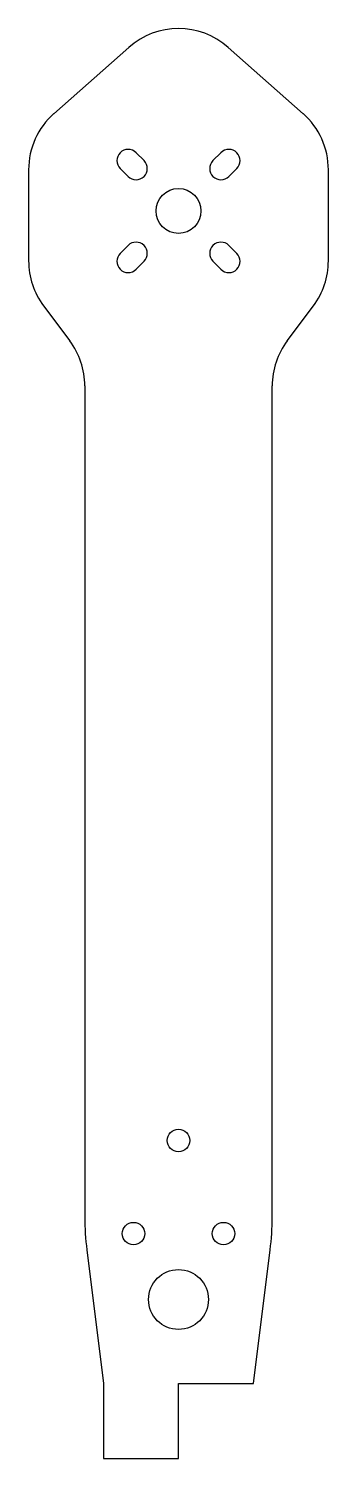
# Model space of a CAD drawing. Header units: millimetres. Extents: x -20 to 20, y 0 to 191.
import ezdxf

# ---------------------------------------------------------------- set-up
doc = ezdxf.new("R2010")
doc.units = ezdxf.units.MM

msp = doc.modelspace()

# ---------------------------------------------------------------- linework, layer by layer
at = {"color": 7, "linetype": 'Continuous', "lineweight": 25}
for p, q in [((-6.63, 188.33), (-16.63, 179.48)), ((16.63, 179.48), (6.63, 188.33)), ((-4.6, 173.22), (-5.66, 174.28)), ((5.66, 174.28), (4.6, 173.22)), ((-20, 172), (-20, 159.83)), ((-7.78, 172.16), (-6.72, 171.1)), ((6.72, 171.1), (7.78, 172.16)), ((20, 159.83), (20, 172)), ((-6.72, 161.9), (-7.78, 160.84)), ((7.78, 160.84), (6.72, 161.9)), ((-5.66, 158.72), (-4.6, 159.78)), ((4.6, 159.78), (5.66, 158.72)), ((-18, 153.83), (-14.5, 149.17)), ((14.5, 149.17), (18, 153.83)), ((-12.5, 143.17), (-12.5, 32.18)), ((12.5, 32.18), (12.5, 143.17)), ((-12.23, 27.84), (-10, 10)), ((10, 10), (12.23, 27.84)), ((-10, 10), (-10, 0)), ((0, 0), (0, 10)), ((0, 10), (10, 10)), ((-10, 0), (0, 0))]:
    msp.add_line(p, q, dxfattribs=at)
for centre, radius in [((0, 166.5), 3), ((0, 42.43), 1.5), ((-6, 30), 1.5), ((6, 30), 1.5), ((0, 21.21), 4)]:
    msp.add_circle(centre, radius, dxfattribs=at)
for centre, radius, start, end in [((0, 180.84), 10, 48.5, 131.5), ((-10, 172), 10, 131.5, 180), ((10, 172), 10, 0, 48.5), ((-6.72, 173.22), 1.5, 45, 225), ((6.72, 173.22), 1.5, 315, 135), ((-5.66, 172.16), 1.5, 225, 45), ((5.66, 172.16), 1.5, 135, 315), ((-5.66, 160.84), 1.5, 315, 135), ((5.66, 160.84), 1.5, 45, 225), ((-6.72, 159.78), 1.5, 135, 315), ((6.72, 159.78), 1.5, 225, 45), ((-10, 159.83), 10, 180, 216.8699), ((10, 159.83), 10, 323.1301, 0), ((-22.5, 143.17), 10, 360, 36.8699), ((22.5, 143.17), 10, 143.1301, 180), ((22.5, 32.18), 35, 180, 187.125), ((-22.5, 32.18), 35, 352.875, 0)]:
    msp.add_arc(centre, radius, start, end, dxfattribs=at)

doc.saveas('drawing.dxf')
